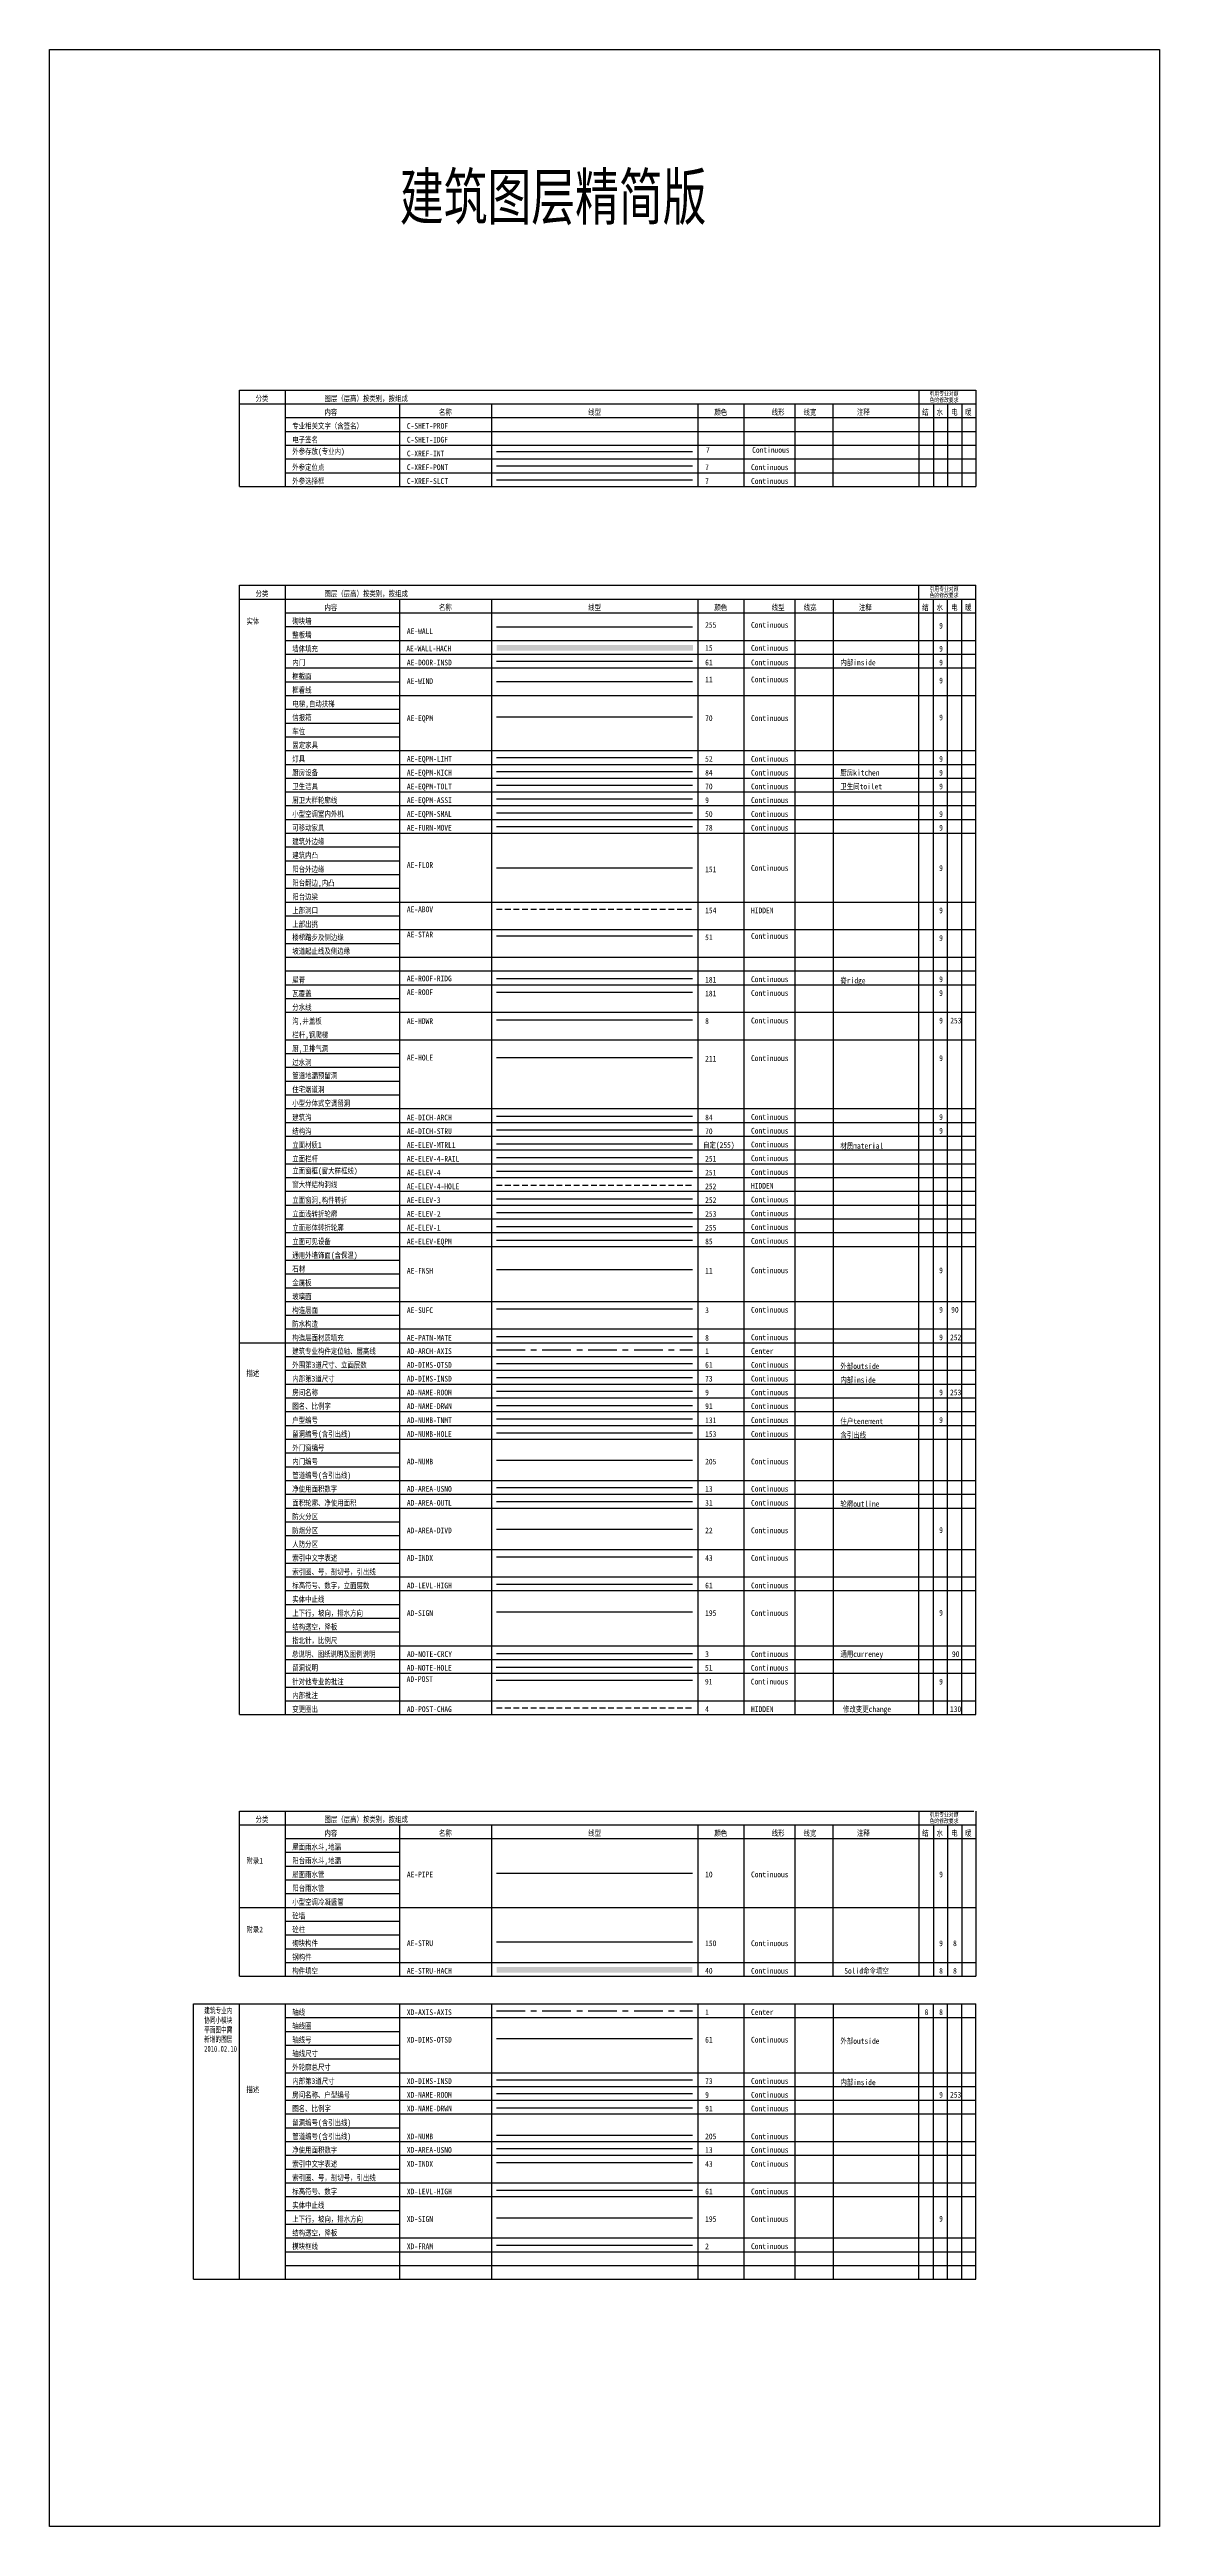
# Model space of a CAD drawing. Extents: x -675211 to 2300048, y 84675 to 2241458.
# Drawn here: x -80337 to -31960, y 84675 to 192586 of the extents above; entities that cross this region are included whole.
import ezdxf

# ---------------------------------------------------------------- set-up
doc = ezdxf.new("R2010")
doc.units = 0
doc.header["$LTSCALE"] = 1000
doc.header["$MEASUREMENT"] = 0
doc.linetypes.add('CENTER', pattern=[2, 1.25, -0.25, 0.25, -0.25])
doc.linetypes.add('HIDDEN', pattern=[0.375, 0.25, -0.125])
doc.layers.get('DEFPOINTS').update_dxf_attribs({"color": 8, "linetype": 'CONTINUOUS'})
for name, color, linetype in [('AD-ARCH-AXIS', 1, 'CENTER'), ('AD-AREA-DIVD', 22, 'CONTINUOUS'), ('AD-AREA-OUTL', 31, 'CONTINUOUS'), ('AD-AREA-USNO', 13, 'CONTINUOUS'), ('AD-DIMS-INSD', 73, 'CONTINUOUS'), ('AD-DIMS-OTSD', 61, 'CONTINUOUS'), ('AD-INDX', 43, 'CONTINUOUS'), ('AD-LEVL-HIGH', 61, 'CONTINUOUS'), ('AD-NAME-DRWN', 91, 'CONTINUOUS'), ('AD-NAME-ROOM', 9, 'CONTINUOUS'), ('AD-NOTE-CRCY', 3, 'CONTINUOUS'), ('AD-NOTE-HOLE', 51, 'CONTINUOUS'), ('AD-NUMB', 205, 'CONTINUOUS'), ('AD-NUMB-HOLE', 153, 'CONTINUOUS'), ('AD-NUMB-TNMT', 131, 'CONTINUOUS'), ('AD-POST', 91, 'CONTINUOUS'), ('AD-POST-CHAG', 4, 'HIDDEN'), ('AD-SIGN', 195, 'CONTINUOUS'), ('AE-ABOV', 154, 'HIDDEN'), ('AE-DICH-ARCH', 84, 'CONTINUOUS'), ('AE-DICH-STRU', 70, 'CONTINUOUS'), ('AE-DOOR-INSD', 61, 'CONTINUOUS'), ('AE-ELEV-1', 255, 'CONTINUOUS'), ('AE-ELEV-2', 253, 'CONTINUOUS'), ('AE-ELEV-3', 252, 'CONTINUOUS'), ('AE-ELEV-4', 251, 'CONTINUOUS'), ('AE-ELEV-4-HOLE', 252, 'HIDDEN'), ('AE-ELEV-4-RAIL', 251, 'CONTINUOUS'), ('AE-ELEV-EQPM', 85, 'CONTINUOUS'), ('AE-ELEV-MTRL1', 7, 'CONTINUOUS'), ('AE-EQPM', 70, 'CONTINUOUS'), ('AE-EQPM-ASSI', 9, 'CONTINUOUS'), ('AE-EQPM-KICH', 84, 'CONTINUOUS'), ('AE-EQPM-LIHT', 52, 'CONTINUOUS'), ('AE-EQPM-SMAL', 50, 'CONTINUOUS'), ('AE-EQPM-TOLT', 70, 'CONTINUOUS'), ('AE-FLOR', 151, 'CONTINUOUS'), ('AE-FNSH', 11, 'CONTINUOUS'), ('AE-FURN-MOVE', 78, 'CONTINUOUS'), ('AE-HDWR', 8, 'CONTINUOUS'), ('AE-HOLE', 211, 'CONTINUOUS'), ('AE-PATN-MATE', 8, 'CONTINUOUS'), ('AE-PIPE', 10, 'CONTINUOUS'), ('AE-ROOF', 181, 'CONTINUOUS'), ('AE-ROOF-RIDG', 181, 'CONTINUOUS'), ('AE-STAR', 51, 'CONTINUOUS'), ('AE-STRU', 150, 'CONTINUOUS'), ('AE-STRU-HACH', 40, 'CONTINUOUS'), ('AE-SUFC', 3, 'CONTINUOUS'), ('AE-WALL', 255, 'CONTINUOUS'), ('AE-WALL-HACH', 15, 'CONTINUOUS'), ('AE-WIND', 11, 'CONTINUOUS'), ('C-XREF-INT', 7, 'CONTINUOUS'), ('XD-AREA-USNO', 13, 'CONTINUOUS'), ('XD-AXIS-AXIS', 1, 'CENTER'), ('XD-DIMS-INSD', 73, 'CONTINUOUS'), ('XD-DIMS-OTSD', 73, 'CONTINUOUS'), ('XD-INDX', 43, 'CONTINUOUS'), ('XD-LEVL-HIGH', 61, 'CONTINUOUS'), ('XD-NAME-DRWN', 91, 'CONTINUOUS'), ('XD-NAME-ROOM', 9, 'CONTINUOUS'), ('XD-NUMB', 205, 'CONTINUOUS'), ('XD-SIGN', 191, 'CONTINUOUS')]:
    doc.layers.add(name, color=color, linetype=linetype)
for name, color, linetype, plot in [('C-XREF-PONT', 7, 'CONTINUOUS', False), ('C-XREF-SLCT', 7, 'CONTINUOUS', False), ('XD-FRAM', 2, 'CONTINUOUS', False)]:
    doc.layers.add(name, color=color, linetype=linetype, plot=plot)
doc.styles.add('TH-STYLE1', font='', dxfattribs={"width": 0.7})
doc.styles.get('TH-STYLE1').set_extended_font_data('SimSun')

msp = doc.modelspace()

# ---------------------------------------------------------------- linework, layer by layer
at = {"layer": 'AD-ARCH-AXIS'}
msp.add_line((-60862, 135936), (-52309, 135936), dxfattribs=at)
at = {"layer": 'AD-AREA-DIVD'}
msp.add_line((-60862, 128125), (-52309, 128125), dxfattribs=at)
at = {"layer": 'AD-AREA-OUTL'}
msp.add_line((-60862, 129325), (-52309, 129325), dxfattribs=at)
at = {"layer": 'AD-AREA-USNO'}
msp.add_line((-60862, 129936), (-52309, 129936), dxfattribs=at)
at = {"layer": 'AD-DIMS-INSD'}
msp.add_line((-60862, 134736), (-52309, 134736), dxfattribs=at)
at = {"layer": 'AD-DIMS-OTSD'}
msp.add_line((-60862, 135336), (-52309, 135336), dxfattribs=at)
at = {"layer": 'AD-INDX'}
msp.add_line((-60862, 126925), (-52309, 126925), dxfattribs=at)
at = {"layer": 'AD-LEVL-HIGH'}
msp.add_line((-60862, 125725), (-52309, 125725), dxfattribs=at)
at = {"layer": 'AD-NAME-DRWN'}
msp.add_line((-60862, 133507), (-52309, 133507), dxfattribs=at)
at = {"layer": 'AD-NAME-ROOM'}
msp.add_line((-60862, 134136), (-52309, 134136), dxfattribs=at)
at = {"layer": 'AD-NOTE-CRCY'}
msp.add_line((-60860, 122707), (-52307, 122707), dxfattribs=at)
at = {"layer": 'AD-NOTE-HOLE'}
msp.add_line((-60866, 122107), (-52313, 122107), dxfattribs=at)
at = {"layer": 'AD-NUMB'}
msp.add_line((-60862, 131125), (-52309, 131125), dxfattribs=at)
at = {"layer": 'AD-NUMB-HOLE'}
msp.add_line((-60862, 132325), (-52309, 132325), dxfattribs=at)
at = {"layer": 'AD-NUMB-TNMT'}
msp.add_line((-60862, 132925), (-52309, 132925), dxfattribs=at)
at = {"layer": 'AD-POST'}
msp.add_line((-60872, 121539), (-52319, 121539), dxfattribs=at)
at = {"layer": 'AD-POST-CHAG'}
msp.add_line((-60862, 120339), (-52309, 120339), dxfattribs=at)
at = {"layer": 'AD-SIGN'}
msp.add_line((-60862, 124525), (-52309, 124525), dxfattribs=at)
at = {"layer": 'AE-ABOV'}
msp.add_line((-60862, 155139), (-52309, 155139), dxfattribs=at)
at = {"layer": 'AE-DICH-ARCH'}
msp.add_line((-60862, 146117), (-52309, 146117), dxfattribs=at)
at = {"layer": 'AE-DICH-STRU'}
msp.add_line((-60862, 145517), (-52309, 145517), dxfattribs=at)
at = {"layer": 'AE-DOOR-INSD'}
msp.add_line((-60862, 165939), (-52309, 165939), dxfattribs=at)
at = {"layer": 'AE-ELEV-1'}
msp.add_line((-60862, 141317), (-52309, 141317), dxfattribs=at)
at = {"layer": 'AE-ELEV-2'}
msp.add_line((-60862, 141917), (-52309, 141917), dxfattribs=at)
at = {"layer": 'AE-ELEV-3'}
msp.add_line((-60862, 142517), (-52309, 142517), dxfattribs=at)
at = {"layer": 'AE-ELEV-4'}
msp.add_line((-60862, 143717), (-52309, 143717), dxfattribs=at)
at = {"layer": 'AE-ELEV-4-HOLE'}
msp.add_line((-60862, 143117), (-52309, 143117), dxfattribs=at)
at = {"layer": 'AE-ELEV-4-RAIL'}
msp.add_line((-60862, 144317), (-52309, 144317), dxfattribs=at)
at = {"layer": 'AE-ELEV-EQPM'}
msp.add_line((-60862, 140717), (-52309, 140717), dxfattribs=at)
at = {"layer": 'AE-ELEV-MTRL1'}
msp.add_line((-60862, 144917), (-52309, 144917), dxfattribs=at)
at = {"layer": 'AE-EQPM'}
msp.add_line((-60862, 163513), (-52309, 163513), dxfattribs=at)
at = {"layer": 'AE-EQPM-ASSI', "color": 9}
msp.add_line((-60862, 159939), (-52309, 159939), dxfattribs=at)
at = {"layer": 'AE-EQPM-KICH'}
msp.add_line((-60862, 161139), (-52309, 161139), dxfattribs=at)
at = {"layer": 'AE-EQPM-LIHT'}
msp.add_line((-60862, 161739), (-52309, 161739), dxfattribs=at)
at = {"layer": 'AE-EQPM-SMAL'}
msp.add_line((-60862, 159339), (-52309, 159339), dxfattribs=at)
at = {"layer": 'AE-EQPM-TOLT'}
msp.add_line((-60862, 160539), (-52309, 160539), dxfattribs=at)
at = {"layer": 'AE-FLOR'}
msp.add_line((-60862, 156929), (-52309, 156929), dxfattribs=at)
at = {"layer": 'AE-FNSH'}
msp.add_line((-60862, 139435), (-52309, 139435), dxfattribs=at)
at = {"layer": 'AE-FURN-MOVE'}
msp.add_line((-60862, 158739), (-52309, 158739), dxfattribs=at)
at = {"layer": 'AE-HDWR'}
msp.add_line((-60862, 150317), (-52309, 150317), dxfattribs=at)
at = {"layer": 'AE-HOLE'}
msp.add_line((-60862, 148677), (-52309, 148677), dxfattribs=at)
at = {"layer": 'AE-PATN-MATE'}
msp.add_line((-60862, 136520), (-52309, 136520), dxfattribs=at)
at = {"layer": 'AE-PIPE'}
msp.add_line((-60862, 113139), (-52309, 113139), dxfattribs=at)
at = {"layer": 'AE-ROOF'}
msp.add_line((-60862, 151517), (-52309, 151517), dxfattribs=at)
at = {"layer": 'AE-ROOF-RIDG'}
msp.add_line((-60862, 152117), (-52309, 152117), dxfattribs=at)
at = {"layer": 'AE-STAR'}
msp.add_line((-60862, 153967), (-52309, 153967), dxfattribs=at)
at = {"layer": 'AE-STRU'}
msp.add_line((-60862, 110139), (-52309, 110139), dxfattribs=at)
at = {"layer": 'AE-STRU-HACH'}
msp.add_solid([(-60851, 109045), (-60851, 108805), (-52324, 109045), (-52324, 108805)], dxfattribs=at)
at = {"layer": 'AE-SUFC'}
msp.add_line((-60862, 137720), (-52309, 137720), dxfattribs=at)
at = {"layer": 'AE-WALL'}
msp.add_line((-60862, 167430), (-52309, 167430), dxfattribs=at)
at = {"layer": 'AE-WALL-HACH'}
msp.add_solid([(-60842, 166638), (-60842, 166398), (-52298, 166638), (-52298, 166398)], dxfattribs=at)
at = {"layer": 'AE-WIND'}
msp.add_line((-60862, 165050), (-52309, 165050), dxfattribs=at)
at = {"layer": 'C-XREF-INT'}
msp.add_line((-60862, 175075), (-52309, 175075), dxfattribs=at)
at = {"layer": 'C-XREF-PONT'}
msp.add_line((-60862, 174445), (-52309, 174445), dxfattribs=at)
at = {"layer": 'C-XREF-SLCT'}
msp.add_line((-60862, 173845), (-52309, 173845), dxfattribs=at)
at = {"layer": 'DEFPOINTS'}
for p, q in [((-72057, 173552), (-72057, 177752)), ((-72057, 177752), (-39966, 177752)), ((-72057, 177152), (-39966, 177152)), ((-70057, 173552), (-70057, 177752)), ((-65063, 173552), (-65063, 177152)), ((-61063, 173552), (-61063, 177152)), ((-52063, 173552), (-52063, 177152)), ((-50063, 173552), (-50063, 177152)), ((-47841, 173552), (-47841, 177152)), ((-46177, 173552), (-46177, 177152)), ((-42442, 177752), (-42442, 173552)), ((-41810, 177152), (-41810, 173552)), ((-41204, 177152), (-41204, 173552)), ((-40573, 177152), (-40573, 173552)), ((-39966, 177752), (-39966, 173552)), ((-70057, 176552), (-39966, 176552)), ((-70057, 176552), (-39966, 176552)), ((-70057, 175952), (-39966, 175952)), ((-70057, 175352), (-39966, 175352)), ((-70057, 174752), (-39966, 174752)), ((-70057, 174152), (-39966, 174152)), ((-70057, 174152), (-39966, 174152)), ((-72057, 173552), (-39966, 173552)), ((-72057, 169245), (-39966, 169245)), ((-72057, 120045), (-72057, 169245)), ((-72057, 168645), (-39966, 168645)), ((-70057, 120045), (-70057, 169245)), ((-65063, 120045), (-65063, 168645)), ((-61063, 120045), (-61063, 168645)), ((-52063, 120045), (-52063, 168645)), ((-50063, 120045), (-50063, 168645)), ((-47837, 120045), (-47837, 168645)), ((-46168, 120045), (-46168, 168645)), ((-42442, 120045), (-42442, 169245)), ((-41810, 120045), (-41810, 168645)), ((-41204, 120045), (-41204, 168645)), ((-40573, 120045), (-40573, 168645)), ((-39966, 120045), (-39966, 169245)), ((-70057, 168045), (-39966, 168045)), ((-70057, 168045), (-65063, 168045)), ((-70057, 167445), (-65063, 167445)), ((-70057, 166845), (-39966, 166845)), ((-70057, 166245), (-39966, 166245)), ((-70057, 165645), (-39966, 165645)), ((-70057, 165045), (-65063, 165045)), ((-70057, 165045), (-65063, 165045)), ((-70057, 164445), (-39966, 164445)), ((-70057, 164445), (-65063, 164445)), ((-70057, 163845), (-65063, 163845)), ((-70057, 163245), (-65063, 163245)), ((-70057, 162645), (-65063, 162645)), ((-70057, 162045), (-39966, 162045)), ((-70057, 161445), (-39966, 161445)), ((-70057, 160845), (-39966, 160845)), ((-70057, 160245), (-39966, 160245)), ((-70057, 159645), (-39966, 159645)), ((-70057, 159045), (-39966, 159045)), ((-70057, 158445), (-39966, 158445)), ((-70057, 157845), (-65063, 157845)), ((-70057, 157845), (-65063, 157845)), ((-70057, 157845), (-65063, 157845)), ((-70057, 157245), (-65063, 157245)), ((-70057, 156645), (-65063, 156645)), ((-70057, 156045), (-65063, 156045)), ((-70057, 155445), (-39966, 155445)), ((-70057, 154845), (-65063, 154845)), ((-70057, 154245), (-39966, 154245)), ((-70057, 153645), (-65063, 153645)), ((-70057, 153045), (-39966, 153045)), ((-70057, 152445), (-39966, 152445)), ((-70057, 151845), (-39966, 151845)), ((-70057, 151245), (-65063, 151245)), ((-70057, 150645), (-39966, 150645)), ((-70057, 149445), (-39966, 149445)), ((-70057, 148845), (-65063, 148845)), ((-70057, 148245), (-65063, 148245)), ((-70057, 147645), (-65063, 147645)), ((-70057, 147045), (-65063, 147045)), ((-70057, 146445), (-39966, 146445)), ((-70057, 145845), (-39966, 145845)), ((-70057, 145245), (-39966, 145245)), ((-70057, 144645), (-39966, 144645)), ((-70057, 144045), (-39966, 144045)), ((-70057, 143445), (-39966, 143445)), ((-70057, 142845), (-39966, 142845)), ((-70057, 142245), (-39966, 142245)), ((-70057, 141645), (-39966, 141645)), ((-70057, 141045), (-39966, 141045)), ((-70057, 140445), (-39966, 140445)), ((-61063, 140445), (-39966, 140445)), ((-70057, 139845), (-65063, 139845)), ((-70057, 139245), (-65063, 139245)), ((-70057, 138645), (-65063, 138645)), ((-70057, 138045), (-39966, 138045)), ((-70057, 137445), (-65063, 137445)), ((-72057, 136245), (-39966, 136245)), ((-70057, 136845), (-39966, 136845)), ((-70057, 135645), (-39966, 135645)), ((-70057, 135045), (-39966, 135045)), ((-70057, 134445), (-39966, 134445)), ((-70057, 133845), (-39966, 133845)), ((-70057, 133245), (-39966, 133245)), ((-70057, 132645), (-39966, 132645)), ((-70057, 132045), (-39966, 132045)), ((-70057, 131445), (-65063, 131445)), ((-70057, 130845), (-65063, 130845)), ((-70057, 130245), (-39966, 130245)), ((-70057, 129645), (-39966, 129645)), ((-70057, 129045), (-39966, 129045)), ((-70057, 128445), (-65063, 128445)), ((-70057, 127845), (-65063, 127845)), ((-70057, 127245), (-39966, 127245)), ((-70057, 126645), (-65063, 126645)), ((-70057, 126045), (-39966, 126045)), ((-70057, 125445), (-39966, 125445)), ((-70057, 124845), (-65063, 124845)), ((-70057, 124245), (-65063, 124245)), ((-70057, 123645), (-65063, 123645)), ((-70057, 123045), (-39966, 123045)), ((-70057, 122445), (-39966, 122445)), ((-70057, 121845), (-39966, 121845)), ((-70057, 121245), (-65063, 121245)), ((-72057, 120045), (-39966, 120045)), ((-70057, 120645), (-39966, 120645)), ((-72057, 108645), (-72057, 115845)), ((-72057, 115845), (-40057, 115845)), ((-70057, 108645), (-70057, 115845)), ((-42442, 115845), (-42442, 108645)), ((-39966, 115845), (-39966, 108645)), ((-72057, 115245), (-39966, 115245)), ((-70057, 114645), (-39966, 114645)), ((-70057, 114645), (-39966, 114645)), ((-65063, 108645), (-65063, 115245)), ((-61063, 108645), (-61063, 115245)), ((-52063, 108645), (-52063, 115245)), ((-50063, 108645), (-50063, 115245)), ((-47841, 108645), (-47841, 115245)), ((-46177, 108645), (-46177, 115245)), ((-41810, 115245), (-41810, 108645)), ((-41204, 115245), (-41204, 108645)), ((-40573, 115245), (-40573, 108645)), ((-70057, 114045), (-65063, 114045)), ((-70057, 113445), (-65063, 113445)), ((-70057, 112845), (-65063, 112845)), ((-70057, 112845), (-65063, 112845)), ((-70057, 112245), (-65063, 112245)), ((-72057, 111645), (-39966, 111645)), ((-70057, 111045), (-65063, 111045)), ((-70057, 110445), (-65063, 110445)), ((-70057, 109845), (-65063, 109845)), ((-70057, 109245), (-39966, 109245)), ((-72057, 108645), (-39966, 108645)), ((-74057, 107445), (-39966, 107445)), ((-74057, 95445), (-74057, 107445)), ((-72057, 95445), (-72057, 107445)), ((-70057, 95445), (-70057, 107445)), ((-70057, 106845), (-39966, 106845)), ((-65063, 95445), (-65063, 107445)), ((-61063, 95445), (-61063, 107445)), ((-52063, 95445), (-52063, 107445)), ((-50063, 95445), (-50063, 107445)), ((-47837, 95445), (-47837, 107445)), ((-46168, 95445), (-46168, 107445)), ((-42442, 95445), (-42442, 107445)), ((-41810, 95445), (-41810, 107445)), ((-41204, 95445), (-41204, 107445)), ((-40573, 95445), (-40573, 107445)), ((-39966, 95445), (-39966, 107445)), ((-70057, 106245), (-65063, 106245)), ((-70057, 105645), (-65063, 105645)), ((-70057, 105045), (-65063, 105045)), ((-70057, 104445), (-39966, 104445)), ((-70057, 103845), (-39966, 103845)), ((-70057, 103245), (-39966, 103245)), ((-70057, 102645), (-39966, 102645)), ((-70057, 102045), (-65063, 102045)), ((-70057, 101445), (-39966, 101445)), ((-70057, 100845), (-39966, 100845)), ((-70057, 100845), (-39966, 100845)), ((-70057, 100245), (-65063, 100245)), ((-70057, 99645), (-39966, 99645)), ((-70057, 99045), (-39966, 99045)), ((-70057, 98445), (-65063, 98445)), ((-70057, 97845), (-65063, 97845)), ((-70057, 97245), (-39966, 97245)), ((-70057, 96645), (-39966, 96645)), ((-70057, 96045), (-39966, 96045)), ((-74057, 95445), (-39966, 95445)), ((-72057, 95445), (-40057, 95445))]:
    msp.add_line(p, q, dxfattribs=at)
msp.add_lwpolyline([(-80337, 192586), (-31960, 192586), (-31960, 84675), (-80337, 84675)], close=True, dxfattribs=at)
at = {"layer": 'XD-AREA-USNO'}
msp.add_line((-60862, 101136), (-52309, 101136), dxfattribs=at)
at = {"layer": 'XD-AXIS-AXIS'}
msp.add_line((-60862, 107134), (-52309, 107134), dxfattribs=at)
at = {"layer": 'XD-DIMS-INSD'}
msp.add_line((-60862, 104136), (-52309, 104136), dxfattribs=at)
at = {"layer": 'XD-DIMS-OTSD'}
msp.add_line((-60862, 105936), (-52309, 105936), dxfattribs=at)
at = {"layer": 'XD-FRAM'}
msp.add_line((-60862, 96936), (-52309, 96936), dxfattribs=at)
at = {"layer": 'XD-INDX'}
msp.add_line((-60862, 100525), (-52309, 100525), dxfattribs=at)
at = {"layer": 'XD-LEVL-HIGH'}
msp.add_line((-60862, 99325), (-52309, 99325), dxfattribs=at)
at = {"layer": 'XD-NAME-DRWN'}
msp.add_line((-60862, 102907), (-52309, 102907), dxfattribs=at)
at = {"layer": 'XD-NAME-ROOM'}
msp.add_line((-60862, 103536), (-52309, 103536), dxfattribs=at)
at = {"layer": 'XD-NUMB'}
msp.add_line((-60862, 101725), (-52309, 101725), dxfattribs=at)
at = {"layer": 'XD-SIGN'}
msp.add_line((-60862, 98125), (-52309, 98125), dxfattribs=at)

# ---------------------------------------------------------------- texts
at = {"layer": 'AD-ARCH-AXIS', "style": 'TH-STYLE1', "width": 0.8}
for s, p in [('建筑专业构件定位轴、层高线', (-69757, 135754)), ('AD-ARCH-AXIS', (-64763, 135754)), ('1', (-51763, 135754)), ('Center', (-49763, 135757))]:
    msp.add_text(s, height=250, dxfattribs=at).set_placement(p)
at = {"layer": 'AD-AREA-DIVD', "style": 'TH-STYLE1', "width": 0.8}
for s, p in [('防火分区', (-69757, 128544)), ('人防分区', (-69757, 127344)), ('防烟分区', (-69757, 127944)), ('AD-AREA-DIVD', (-64763, 127944)), ('22', (-51763, 127944)), ('Continuous', (-49763, 127946))]:
    msp.add_text(s, height=250, dxfattribs=at).set_placement(p)
at = {"layer": 'AD-AREA-OUTL', "style": 'TH-STYLE1', "width": 0.8}
for s, p in [('面积轮廓、净使用面积', (-69757, 129144)), ('AD-AREA-OUTL', (-64763, 129144)), ('31', (-51763, 129144)), ('Continuous', (-49763, 129146)), ('轮廓outline', (-45868, 129101))]:
    msp.add_text(s, height=250, dxfattribs=at).set_placement(p)
at = {"layer": 'AD-AREA-USNO', "style": 'TH-STYLE1', "width": 0.8}
for s, p in [('净使用面积数字', (-69757, 129754)), ('AD-AREA-USNO', (-64763, 129754)), ('13', (-51763, 129754)), ('Continuous', (-49763, 129757))]:
    msp.add_text(s, height=250, dxfattribs=at).set_placement(p)
at = {"layer": 'AD-DIMS-INSD', "style": 'TH-STYLE1', "width": 0.8}
for s, p in [('内部第3道尺寸', (-69757, 134554)), ('AD-DIMS-INSD', (-64763, 134554)), ('73', (-51763, 134554)), ('Continuous', (-49763, 134557)), ('内部inside', (-45868, 134501))]:
    msp.add_text(s, height=250, dxfattribs=at).set_placement(p)
at = {"layer": 'AD-DIMS-OTSD', "style": 'TH-STYLE1', "width": 0.8}
for s, p in [('外围第3道尺寸、立面层数', (-69757, 135154)), ('AD-DIMS-OTSD', (-64763, 135154)), ('61', (-51763, 135154)), ('Continuous', (-49763, 135157)), ('外部outside', (-45868, 135101))]:
    msp.add_text(s, height=250, dxfattribs=at).set_placement(p)
at = {"layer": 'AD-INDX', "style": 'TH-STYLE1', "width": 0.8}
for s, p in [('索引中文字表述', (-69757, 126744)), ('索引圈、号，剖切号，引出线', (-69757, 126144)), ('AD-INDX', (-64763, 126744)), ('43', (-51763, 126744)), ('Continuous', (-49763, 126746))]:
    msp.add_text(s, height=250, dxfattribs=at).set_placement(p)
at = {"layer": 'AD-LEVL-HIGH', "style": 'TH-STYLE1', "width": 0.8}
for s, p in [('标高符号、数字，立面层数', (-69757, 125544)), ('AD-LEVL-HIGH', (-64763, 125544)), ('61', (-51763, 125544)), ('Continuous', (-49763, 125546))]:
    msp.add_text(s, height=250, dxfattribs=at).set_placement(p)
at = {"layer": 'AD-NAME-DRWN', "style": 'TH-STYLE1', "width": 0.8}
for s, p in [('图名、比例字', (-69757, 133357)), ('AD-NAME-DRWN', (-64763, 133357)), ('91', (-51763, 133357)), ('Continuous', (-49763, 133357))]:
    msp.add_text(s, height=250, dxfattribs=at).set_placement(p)
at = {"layer": 'AD-NAME-ROOM', "style": 'TH-STYLE1', "width": 0.8}
for s, p in [('房间名称', (-69757, 133954)), ('AD-NAME-ROOM', (-64763, 133954)), ('9', (-51763, 133954)), ('Continuous', (-49763, 133957))]:
    msp.add_text(s, height=250, dxfattribs=at).set_placement(p)
at = {"layer": 'AD-NOTE-CRCY', "style": 'TH-STYLE1', "width": 0.8}
for s, p in [('总说明、图纸说明及图例说明', (-69771, 122557)), ('AD-NOTE-CRCY', (-64755, 122557)), ('3', (-51761, 122557)), ('Continuous', (-49761, 122557)), ('通用curreney', (-45868, 122557))]:
    msp.add_text(s, height=250, dxfattribs=at).set_placement(p)
at = {"layer": 'AD-NOTE-HOLE', "style": 'TH-STYLE1', "width": 0.8}
for s, p in [('留洞说明', (-69757, 121957)), ('AD-NOTE-HOLE', (-64767, 121957)), ('51', (-51767, 121957)), ('Continuous', (-49767, 121957))]:
    msp.add_text(s, height=250, dxfattribs=at).set_placement(p)
at = {"layer": 'AD-NUMB', "style": 'TH-STYLE1', "width": 0.8}
for s, p in [('外门窗编号', (-69757, 131544)), ('管道编号(含引出线)', (-69757, 130344)), ('内门编号', (-69757, 130944)), ('AD-NUMB', (-64763, 130944)), ('205', (-51763, 130944)), ('Continuous', (-49763, 130946))]:
    msp.add_text(s, height=250, dxfattribs=at).set_placement(p)
at = {"layer": 'AD-NUMB-HOLE', "style": 'TH-STYLE1', "width": 0.8}
for s, p in [('留洞编号(含引出线)', (-69757, 132144)), ('AD-NUMB-HOLE', (-64763, 132144)), ('153', (-51763, 132144)), ('Continuous', (-49763, 132146)), ('含引出线', (-45868, 132101))]:
    msp.add_text(s, height=250, dxfattribs=at).set_placement(p)
at = {"layer": 'AD-NUMB-TNMT', "style": 'TH-STYLE1', "width": 0.8}
for s, p in [('户型编号', (-69757, 132744)), ('AD-NUMB-TNMT', (-64763, 132744)), ('131', (-51763, 132744)), ('Continuous', (-49763, 132746)), ('住户tenement', (-45868, 132701))]:
    msp.add_text(s, height=250, dxfattribs=at).set_placement(p)
at = {"layer": 'AD-POST', "style": 'TH-STYLE1', "width": 0.8}
for s, p in [('针对他专业的批注', (-69757, 121357)), ('内部批注', (-69757, 120757)), ('AD-POST', (-64772, 121468)), ('91', (-51772, 121357)), ('Continuous', (-49772, 121357))]:
    msp.add_text(s, height=250, dxfattribs=at).set_placement(p)
at = {"layer": 'AD-POST-CHAG', "style": 'TH-STYLE1', "width": 0.8}
for s, p in [('变更圈出', (-69757, 120157)), ('AD-POST-CHAG', (-64762, 120157)), ('4', (-51762, 120157)), ('HIDDEN', (-49762, 120157)), ('修改变更change', (-45757, 120157))]:
    msp.add_text(s, height=250, dxfattribs=at).set_placement(p)
at = {"layer": 'AD-SIGN', "style": 'TH-STYLE1', "width": 0.8}
for s, p in [('实体中止线', (-69757, 124944)), ('上下行，坡向，排水方向', (-69757, 124344)), ('AD-SIGN', (-64763, 124344)), ('195', (-51763, 124344)), ('Continuous', (-49763, 124346)), ('结构透空，降板', (-69757, 123744)), ('指北针，比例尺', (-69757, 123144))]:
    msp.add_text(s, height=250, dxfattribs=at).set_placement(p)
at = {"layer": 'AE-ABOV', "style": 'TH-STYLE1', "width": 0.8}
for s, p in [('上部洞口', (-69757, 154957)), ('上部出挑', (-69757, 154357)), ('AE-ABOV', (-64763, 155004)), ('154', (-51763, 154957)), ('HIDDEN', (-49763, 154957))]:
    msp.add_text(s, height=250, dxfattribs=at).set_placement(p)
at = {"layer": 'AE-DICH-ARCH', "style": 'TH-STYLE1', "width": 0.8}
for s, p in [('建筑沟', (-69757, 145935)), ('AE-DICH-ARCH', (-64763, 145935)), ('84', (-51763, 145935)), ('Continuous', (-49763, 145957))]:
    msp.add_text(s, height=250, dxfattribs=at).set_placement(p)
at = {"layer": 'AE-DICH-STRU', "style": 'TH-STYLE1', "width": 0.8}
for s, p in [('结构沟', (-69757, 145335)), ('AE-DICH-STRU', (-64763, 145335)), ('70', (-51763, 145335)), ('Continuous', (-49763, 145357))]:
    msp.add_text(s, height=250, dxfattribs=at).set_placement(p)
at = {"layer": 'AE-DOOR-INSD', "style": 'TH-STYLE1', "width": 0.8}
for s, p in [('内门', (-69757, 165757)), ('AE-DOOR-INSD', (-64763, 165757)), ('61', (-51763, 165757)), ('Continuous', (-49763, 165757)), ('内部inside', (-45868, 165757))]:
    msp.add_text(s, height=250, dxfattribs=at).set_placement(p)
at = {"layer": 'AE-ELEV-1', "style": 'TH-STYLE1', "width": 0.8}
for s, p in [('立面形体转折轮廓', (-69757, 141135)), ('AE-ELEV-1', (-64763, 141135)), ('255', (-51763, 141135)), ('Continuous', (-49763, 141157))]:
    msp.add_text(s, height=250, dxfattribs=at).set_placement(p)
at = {"layer": 'AE-ELEV-2', "style": 'TH-STYLE1', "width": 0.8}
for s, p in [('立面浅转折轮廓', (-69757, 141735)), ('AE-ELEV-2', (-64763, 141735)), ('253', (-51763, 141735)), ('Continuous', (-49763, 141757))]:
    msp.add_text(s, height=250, dxfattribs=at).set_placement(p)
at = {"layer": 'AE-ELEV-3', "style": 'TH-STYLE1', "width": 0.8}
for s, p in [('立面窗洞,构件转折', (-69757, 142335)), ('AE-ELEV-3', (-64763, 142335)), ('252', (-51763, 142335)), ('Continuous', (-49763, 142357))]:
    msp.add_text(s, height=250, dxfattribs=at).set_placement(p)
at = {"layer": 'AE-ELEV-4', "style": 'TH-STYLE1', "width": 0.8}
for s, p in [('立面窗框(窗大样框线)', (-69757, 143615)), ('AE-ELEV-4', (-64763, 143535)), ('251', (-51763, 143535)), ('Continuous', (-49763, 143557))]:
    msp.add_text(s, height=250, dxfattribs=at).set_placement(p)
at = {"layer": 'AE-ELEV-4-HOLE', "style": 'TH-STYLE1', "width": 0.8}
for s, p in [('窗大样结构洞线', (-69757, 143015)), ('AE-ELEV-4-HOLE', (-64763, 142935)), ('252', (-51763, 142935)), ('HIDDEN', (-49763, 142957))]:
    msp.add_text(s, height=250, dxfattribs=at).set_placement(p)
at = {"layer": 'AE-ELEV-4-RAIL', "style": 'TH-STYLE1', "width": 0.8}
for s, p in [('立面栏杆', (-69757, 144135)), ('AE-ELEV-4-RAIL', (-64763, 144135)), ('251', (-51763, 144135)), ('Continuous', (-49763, 144157))]:
    msp.add_text(s, height=250, dxfattribs=at).set_placement(p)
at = {"layer": 'AE-ELEV-EQPM', "style": 'TH-STYLE1', "width": 0.8}
for s, p in [('立面可见设备', (-69757, 140535)), ('AE-ELEV-EQPM', (-64763, 140535)), ('85', (-51763, 140535)), ('Continuous', (-49763, 140557))]:
    msp.add_text(s, height=250, dxfattribs=at).set_placement(p)
at = {"layer": 'AE-ELEV-MTRL1', "style": 'TH-STYLE1', "width": 0.8}
for s, p in [('立面材质1', (-69757, 144735)), ('AE-ELEV-MTRL1', (-64763, 144735)), ('自定(255)', (-51855, 144735)), ('Continuous', (-49763, 144757)), ('材质material', (-45868, 144701))]:
    msp.add_text(s, height=250, dxfattribs=at).set_placement(p)
at = {"layer": 'AE-EQPM', "style": 'TH-STYLE1', "width": 0.8}
for s, p in [('电梯,自动扶梯', (-69757, 163957)), ('信报箱', (-69757, 163357)), ('车位', (-69757, 162757)), ('AE-EQPM', (-64763, 163331)), ('70', (-51763, 163331)), ('Continuous', (-49763, 163331)), ('固定家具', (-69757, 162157))]:
    msp.add_text(s, height=250, dxfattribs=at).set_placement(p)
at = {"layer": 'AE-EQPM-ASSI', "color": 9, "style": 'TH-STYLE1', "width": 0.8}
for s, p in [('厨卫大样轮廓线', (-69757, 159757)), ('AE-EQPM-ASSI', (-64763, 159757)), ('9', (-51763, 159757)), ('Continuous', (-49763, 159757))]:
    msp.add_text(s, height=250, dxfattribs=at).set_placement(p)
at = {"layer": 'AE-EQPM-KICH', "style": 'TH-STYLE1', "width": 0.8}
for s, p in [('厨房设备', (-69757, 160957)), ('AE-EQPM-KICH', (-64763, 160957)), ('84', (-51763, 160957)), ('Continuous', (-49763, 160957)), ('厨房kitchen', (-45868, 160957))]:
    msp.add_text(s, height=250, dxfattribs=at).set_placement(p)
at = {"layer": 'AE-EQPM-LIHT', "style": 'TH-STYLE1', "width": 0.8}
for s, p in [('灯具', (-69757, 161557)), ('AE-EQPM-LIHT', (-64763, 161557)), ('52', (-51763, 161557)), ('Continuous', (-49763, 161557))]:
    msp.add_text(s, height=250, dxfattribs=at).set_placement(p)
at = {"layer": 'AE-EQPM-SMAL', "style": 'TH-STYLE1', "width": 0.8}
for s, p in [('小型空调室内外机', (-69757, 159157)), ('AE-EQPM-SMAL', (-64763, 159157)), ('50', (-51763, 159157)), ('Continuous', (-49763, 159157))]:
    msp.add_text(s, height=250, dxfattribs=at).set_placement(p)
at = {"layer": 'AE-EQPM-TOLT', "style": 'TH-STYLE1', "width": 0.8}
for s, p in [('卫生洁具', (-69757, 160357)), ('AE-EQPM-TOLT', (-64763, 160357)), ('70', (-51763, 160357)), ('Continuous', (-49763, 160357)), ('卫生间toilet', (-45868, 160357))]:
    msp.add_text(s, height=250, dxfattribs=at).set_placement(p)
at = {"layer": 'AE-FLOR', "style": 'TH-STYLE1', "width": 0.8}
for s, p in [('建筑外边缘', (-69757, 157957)), ('建筑内凸', (-69757, 157357)), ('阳台外边缘', (-69757, 156751)), ('AE-FLOR', (-64763, 156935)), ('151', (-51763, 156747)), ('Continuous', (-49763, 156807)), ('阳台翻边,内凸', (-69757, 156151)), ('阳台边梁', (-69757, 155551))]:
    msp.add_text(s, height=250, dxfattribs=at).set_placement(p)
at = {"layer": 'AE-FNSH', "style": 'TH-STYLE1', "width": 0.8}
for s, p in [('石材', (-69757, 139335)), ('通用外墙饰面(含保温)', (-69757, 139935)), ('AE-FNSH', (-64763, 139253)), ('11', (-51763, 139253)), ('Continuous', (-49763, 139275)), ('金属板', (-69757, 138735)), ('玻璃面', (-69757, 138135))]:
    msp.add_text(s, height=250, dxfattribs=at).set_placement(p)
at = {"layer": 'AE-FURN-MOVE', "style": 'TH-STYLE1', "width": 0.8}
for s, p in [('可移动家具', (-69757, 158557)), ('AE-FURN-MOVE', (-64763, 158557)), ('78', (-51763, 158557)), ('Continuous', (-49763, 158557))]:
    msp.add_text(s, height=250, dxfattribs=at).set_placement(p)
at = {"layer": 'AE-HDWR', "style": 'TH-STYLE1', "width": 0.8}
for s, p in [('沟,井盖板', (-69757, 150135)), ('AE-HDWR', (-64763, 150135)), ('8', (-51763, 150135)), ('Continuous', (-49763, 150157)), ('栏杆,钢爬梯', (-69757, 149535))]:
    msp.add_text(s, height=250, dxfattribs=at).set_placement(p)
at = {"layer": 'AE-HOLE', "style": 'TH-STYLE1', "width": 0.8}
for s, p in [('厨,卫排气洞', (-69757, 148935)), ('过水洞', (-69757, 148335)), ('管道地漏预留洞', (-69757, 147757)), ('AE-HOLE', (-64763, 148543)), ('211', (-51763, 148496)), ('Continuous', (-49763, 148517)), ('小型分体式空调留洞', (-69757, 146557)), ('住宅烟道洞', (-69757, 147157))]:
    msp.add_text(s, height=250, dxfattribs=at).set_placement(p)
at = {"layer": 'AE-PATN-MATE', "style": 'TH-STYLE1', "width": 0.8}
for s, p in [('构造层面材质填充', (-69757, 136338)), ('AE-PATN-MATE', (-64763, 136338)), ('8', (-51763, 136338)), ('Continuous', (-49763, 136357))]:
    msp.add_text(s, height=250, dxfattribs=at).set_placement(p)
at = {"layer": 'AE-PIPE', "style": 'TH-STYLE1', "width": 0.8}
for s, p in [('屋面雨水斗,地漏', (-69757, 114157)), ('阳台雨水斗,地漏', (-69757, 113557)), ('屋面雨水管', (-69757, 112957)), ('阳台雨水管', (-69757, 112357)), ('AE-PIPE', (-64763, 112957)), ('10', (-51763, 112957)), ('Continuous', (-49763, 112957)), ('小型空调冷凝竖管', (-69757, 111757))]:
    msp.add_text(s, height=250, dxfattribs=at).set_placement(p)
at = {"layer": 'AE-ROOF', "style": 'TH-STYLE1', "width": 0.8}
for s, p in [('瓦覆盖', (-69757, 151335)), ('AE-ROOF', (-64763, 151392)), ('181', (-51763, 151335)), ('Continuous', (-49763, 151357)), ('分水线', (-69757, 150735))]:
    msp.add_text(s, height=250, dxfattribs=at).set_placement(p)
at = {"layer": 'AE-ROOF-RIDG', "style": 'TH-STYLE1', "width": 0.8}
for s, p in [('屋脊', (-69757, 151935)), ('AE-ROOF-RIDG', (-64763, 151992)), ('181', (-51763, 151935)), ('Continuous', (-49763, 151957)), ('脊ridge', (-45868, 151901))]:
    msp.add_text(s, height=250, dxfattribs=at).set_placement(p)
at = {"layer": 'AE-STAR', "style": 'TH-STYLE1', "width": 0.8}
for s, p in [('楼梯踏步及侧边缘', (-69757, 153785)), ('坡道起止线及侧边缘', (-69757, 153185)), ('AE-STAR', (-64763, 153905)), ('51', (-51763, 153785)), ('Continuous', (-49763, 153841))]:
    msp.add_text(s, height=250, dxfattribs=at).set_placement(p)
at = {"layer": 'AE-STRU', "style": 'TH-STYLE1', "width": 0.8}
for s, p in [('砼墙', (-69757, 111157)), ('砌块构件', (-69757, 109957)), ('砼柱', (-69757, 110557)), ('AE-STRU', (-64763, 109957)), ('150', (-51763, 109957)), ('Continuous', (-49763, 109957)), ('钢构件', (-69757, 109357))]:
    msp.add_text(s, height=250, dxfattribs=at).set_placement(p)
at = {"layer": 'AE-STRU-HACH', "style": 'TH-STYLE1', "width": 0.8}
for s, p in [('构件填空', (-69757, 108757)), ('AE-STRU-HACH', (-64763, 108757)), ('40', (-51763, 108757)), ('Continuous', (-49763, 108757)), ('Solid命令填空', (-45698, 108757))]:
    msp.add_text(s, height=250, dxfattribs=at).set_placement(p)
at = {"layer": 'AE-SUFC', "style": 'TH-STYLE1', "width": 0.8}
for s, p in [('构造层面', (-69757, 137538)), ('防水构造', (-69757, 136938)), ('AE-SUFC', (-64763, 137538)), ('3', (-51763, 137538)), ('Continuous', (-49763, 137557))]:
    msp.add_text(s, height=250, dxfattribs=at).set_placement(p)
at = {"layer": 'AE-WALL', "style": 'TH-STYLE1', "width": 0.8}
for s, p in [('砌块墙', (-69757, 167557)), ('AE-WALL', (-64763, 167122)), ('255', (-51763, 167394)), ('Continuous', (-49763, 167394)), ('整板墙', (-69757, 166957))]:
    msp.add_text(s, height=250, dxfattribs=at).set_placement(p)
at = {"layer": 'AE-WALL-HACH', "style": 'TH-STYLE1', "width": 0.8}
for s, p in [('墙体填充', (-69757, 166357)), ('AE-WALL-HACH', (-64788, 166369)), ('15', (-51763, 166390)), ('Continuous', (-49763, 166390))]:
    msp.add_text(s, height=250, dxfattribs=at).set_placement(p)
at = {"layer": 'AE-WIND', "style": 'TH-STYLE1', "width": 0.8}
for s, p in [('框截面', (-69757, 165157)), ('AE-WIND', (-64763, 164948)), ('11', (-51763, 165016)), ('Continuous', (-49763, 165016)), ('框看线', (-69757, 164557))]:
    msp.add_text(s, height=250, dxfattribs=at).set_placement(p)
at = {"layer": 'C-XREF-INT', "style": 'TH-STYLE1', "width": 0.8}
for s, p in [('外参存放(专业内)', (-69757, 174955)), ('C-XREF-INT', (-64763, 174863)), ('7', (-51724, 175018)), ('Continuous', (-49715, 175018))]:
    msp.add_text(s, height=250, dxfattribs=at).set_placement(p)
at = {"layer": 'C-XREF-PONT', "style": 'TH-STYLE1', "width": 0.8}
for s, p in [('外参定位点', (-69757, 174263)), ('C-XREF-PONT', (-64763, 174263)), ('7', (-51763, 174263)), ('Continuous', (-49763, 174263))]:
    msp.add_text(s, height=250, dxfattribs=at).set_placement(p)
at = {"layer": 'C-XREF-SLCT', "style": 'TH-STYLE1', "width": 0.8}
for s, p in [('外参选择框', (-69757, 173663)), ('C-XREF-SLCT', (-64763, 173663)), ('7', (-51763, 173663)), ('Continuous', (-49763, 173663))]:
    msp.add_text(s, height=250, dxfattribs=at).set_placement(p)
at = {"layer": 'DEFPOINTS', "style": 'TH-STYLE1'}
for s, height, width, p in [('建筑图层精简版', 2000, 0.7, (-65071, 185174)), ('分类', 250, 0.8, (-71357, 177263)), ('图层（层高）按类别，按组成', 250, 0.8, (-68357, 177263)), ('色的修改要求', 187.5, 0.8, (-41981, 177227)), ('引用专业对颜', 187.5, 0.8, (-41981, 177498)), ('专业相关文字（含签名）', 250, 0.8, (-69757, 176063)), ('内容', 250, 0.8, (-68357, 176663)), ('C-SHET-PROF', 250, 0.8, (-64763, 176063)), ('名称', 250, 0.8, (-63363, 176663)), ('线型', 250, 0.8, (-56863, 176663)), ('颜色', 250, 0.8, (-51363, 176663)), ('线形', 250, 0.8, (-48863, 176663)), ('线宽', 250, 0.8, (-47477, 176663)), ('注释', 250, 0.8, (-45148, 176663)), ('结', 250, 0.8, (-42306, 176663)), ('水', 250, 0.8, (-41674, 176663)), ('电', 250, 0.8, (-41042, 176663)), ('暖', 250, 0.8, (-40436, 176663)), ('电子签名', 250, 0.8, (-69757, 175463)), ('C-SHET-IDGF', 250, 0.8, (-64763, 175463)), ('分类', 250, 0.8, (-71357, 168757)), ('图层（层高）按类别，按组成', 250, 0.8, (-68357, 168757)), ('内容', 250, 0.8, (-68357, 168157)), ('名称', 250, 0.8, (-63363, 168157)), ('线型', 250, 0.8, (-56863, 168157)), ('颜色', 250, 0.8, (-51363, 168157)), ('线型', 250, 0.8, (-48863, 168157)), ('线宽', 250, 0.8, (-47468, 168157)), ('注释', 250, 0.8, (-45059, 168157)), ('结', 250, 0.8, (-42306, 168157)), ('色的修改要求', 187.5, 0.8, (-41981, 168720)), ('引用专业对颜', 187.5, 0.8, (-41981, 168991)), ('水', 250, 0.8, (-41674, 168157)), ('电', 250, 0.8, (-41042, 168157)), ('暖', 250, 0.8, (-40436, 168157)), ('实体', 250, 0.8, (-71757, 167557)), ('9', 250, 0.8, (-41563, 167360)), ('9', 250, 0.8, (-41563, 166357)), ('9', 250, 0.8, (-41563, 165757)), ('9', 250, 0.8, (-41563, 164971)), ('9', 250, 0.8, (-41563, 163363)), ('9', 250, 0.8, (-41563, 161557)), ('9', 250, 0.8, (-41563, 160957)), ('9', 250, 0.8, (-41563, 160357)), ('9', 250, 0.8, (-41563, 159157)), ('9', 250, 0.8, (-41563, 158557)), ('9', 250, 0.8, (-41563, 156804)), ('9', 250, 0.8, (-41563, 154957)), ('9', 250, 0.8, (-41563, 153757)), ('9', 250, 0.8, (-41563, 151957)), ('9', 250, 0.8, (-41563, 151357)), ('9', 250, 0.8, (-41563, 150157)), ('253', 250, 0.8, (-41079, 150157)), ('9', 250, 0.8, (-41563, 148517)), ('9', 250, 0.8, (-41563, 145957)), ('9', 250, 0.8, (-41563, 145357)), ('9', 250, 0.8, (-41563, 139275)), ('9', 250, 0.8, (-41563, 137557)), ('90', 250, 0.8, (-41040, 137557)), ('9', 250, 0.8, (-41563, 136357)), ('252', 250, 0.8, (-41087, 136357)), ('描述', 250, 0.8, (-71757, 134787)), ('9', 250, 0.8, (-41563, 133957)), ('253', 250, 0.8, (-41087, 133957)), ('9', 250, 0.8, (-41563, 132757)), ('9', 250, 0.8, (-41563, 127957)), ('9', 250, 0.8, (-41563, 124357)), ('90', 250, 0.8, (-41006, 122557)), ('9', 250, 0.8, (-41563, 121357)), ('130', 250, 0.8, (-41092, 120157)), ('分类', 250, 0.8, (-71357, 115357)), ('图层（层高）按类别，按组成', 250, 0.8, (-68357, 115357)), ('色的修改要求', 187.5, 0.8, (-41981, 115320)), ('引用专业对颜', 187.5, 0.8, (-41981, 115591)), ('内容', 250, 0.8, (-68357, 114757)), ('名称', 250, 0.8, (-63363, 114757)), ('线型', 250, 0.8, (-56863, 114757)), ('颜色', 250, 0.8, (-51363, 114757)), ('线形', 250, 0.8, (-48863, 114757)), ('线宽', 250, 0.8, (-47477, 114757)), ('注释', 250, 0.8, (-45148, 114757)), ('结', 250, 0.8, (-42306, 114757)), ('水', 250, 0.8, (-41674, 114757)), ('电', 250, 0.8, (-41042, 114757)), ('暖', 250, 0.8, (-40436, 114757)), ('附录1', 250, 0.8, (-71757, 113557)), ('9', 250, 0.8, (-41563, 112957)), ('附录2', 250, 0.8, (-71757, 110557)), ('9', 250, 0.8, (-41563, 109957)), ('8', 250, 0.8, (-40957, 109957)), ('8', 250, 0.8, (-41563, 108757)), ('8', 250, 0.8, (-40957, 108757)), ('8', 250, 0.8, (-42195, 106957)), ('8', 250, 0.8, (-41563, 106957)), ('描述', 250, 0.8, (-71757, 103587)), ('9', 250, 0.8, (-41563, 103357)), ('253', 250, 0.8, (-41087, 103357)), ('9', 250, 0.8, (-41563, 97957))]:
    msp.add_text(s, height=height, dxfattribs=dict(at, width=width)).set_placement(p)
at = {"layer": 'DEFPOINTS', "insert": (-73596, 107276), "char_height": 250, "width": 1399.68, "attachment_point": 1, "style": 'TH-STYLE1'}
msp.add_mtext('建筑专业内协同小模块平面图中需新增的图层2010.02.10', dxfattribs=at)
at = {"layer": 'XD-AREA-USNO', "style": 'TH-STYLE1', "width": 0.8}
for s, p in [('净使用面积数字', (-69757, 100954)), ('XD-AREA-USNO', (-64763, 100954)), ('13', (-51763, 100954)), ('Continuous', (-49763, 100957))]:
    msp.add_text(s, height=250, dxfattribs=at).set_placement(p)
at = {"layer": 'XD-AXIS-AXIS', "style": 'TH-STYLE1', "width": 0.8}
for s, p in [('轴线', (-69757, 106952)), ('XD-AXIS-AXIS', (-64763, 106952)), ('1', (-51763, 106952)), ('Center', (-49763, 106957))]:
    msp.add_text(s, height=250, dxfattribs=at).set_placement(p)
at = {"layer": 'XD-DIMS-INSD', "style": 'TH-STYLE1', "width": 0.8}
for s, p in [('内部第3道尺寸', (-69757, 103954)), ('XD-DIMS-INSD', (-64763, 103954)), ('73', (-51763, 103954)), ('Continuous', (-49763, 103957)), ('内部inside', (-45868, 103901))]:
    msp.add_text(s, height=250, dxfattribs=at).set_placement(p)
at = {"layer": 'XD-DIMS-OTSD', "style": 'TH-STYLE1', "width": 0.8}
for s, p in [('轴线圈', (-69757, 106352)), ('轴线号', (-69757, 105754)), ('XD-DIMS-OTSD', (-64763, 105754)), ('61', (-51763, 105754)), ('Continuous', (-49763, 105757)), ('外部outside', (-45868, 105701)), ('外轮廓总尺寸', (-69757, 104554)), ('轴线尺寸', (-69757, 105154))]:
    msp.add_text(s, height=250, dxfattribs=at).set_placement(p)
at = {"layer": 'XD-FRAM', "style": 'TH-STYLE1', "width": 0.8}
for s, p in [('模块框线', (-69757, 96754)), ('XD-FRAM', (-64763, 96754)), ('2', (-51763, 96754)), ('Continuous', (-49763, 96757))]:
    msp.add_text(s, height=250, dxfattribs=at).set_placement(p)
at = {"layer": 'XD-INDX', "style": 'TH-STYLE1', "width": 0.8}
for s, p in [('索引中文字表述', (-69757, 100344)), ('XD-INDX', (-64763, 100344)), ('43', (-51763, 100344)), ('Continuous', (-49763, 100346)), ('索引圈、号，剖切号，引出线', (-69757, 99744))]:
    msp.add_text(s, height=250, dxfattribs=at).set_placement(p)
at = {"layer": 'XD-LEVL-HIGH', "style": 'TH-STYLE1', "width": 0.8}
for s, p in [('标高符号、数字', (-69757, 99144)), ('XD-LEVL-HIGH', (-64763, 99144)), ('61', (-51763, 99144)), ('Continuous', (-49763, 99146))]:
    msp.add_text(s, height=250, dxfattribs=at).set_placement(p)
at = {"layer": 'XD-NAME-DRWN', "style": 'TH-STYLE1', "width": 0.8}
for s, p in [('图名、比例字', (-69757, 102757)), ('XD-NAME-DRWN', (-64763, 102757)), ('91', (-51763, 102757)), ('Continuous', (-49763, 102757))]:
    msp.add_text(s, height=250, dxfattribs=at).set_placement(p)
at = {"layer": 'XD-NAME-ROOM', "style": 'TH-STYLE1', "width": 0.8}
for s, p in [('房间名称、户型编号', (-69757, 103354)), ('XD-NAME-ROOM', (-64763, 103354)), ('9', (-51763, 103354)), ('Continuous', (-49763, 103357))]:
    msp.add_text(s, height=250, dxfattribs=at).set_placement(p)
at = {"layer": 'XD-NUMB', "style": 'TH-STYLE1', "width": 0.8}
for s, p in [('管道编号(含引出线)', (-69757, 101544)), ('留洞编号(含引出线)', (-69757, 102144)), ('XD-NUMB', (-64763, 101544)), ('205', (-51763, 101544)), ('Continuous', (-49763, 101546))]:
    msp.add_text(s, height=250, dxfattribs=at).set_placement(p)
at = {"layer": 'XD-SIGN', "style": 'TH-STYLE1', "width": 0.8}
for s, p in [('上下行，坡向，排水方向', (-69757, 97944)), ('实体中止线', (-69757, 98544)), ('Continuous', (-49763, 97946)), ('结构透空，降板', (-69757, 97344)), ('XD-SIGN', (-64763, 97944)), ('195', (-51763, 97944))]:
    msp.add_text(s, height=250, dxfattribs=at).set_placement(p)

doc.saveas('drawing.dxf')
